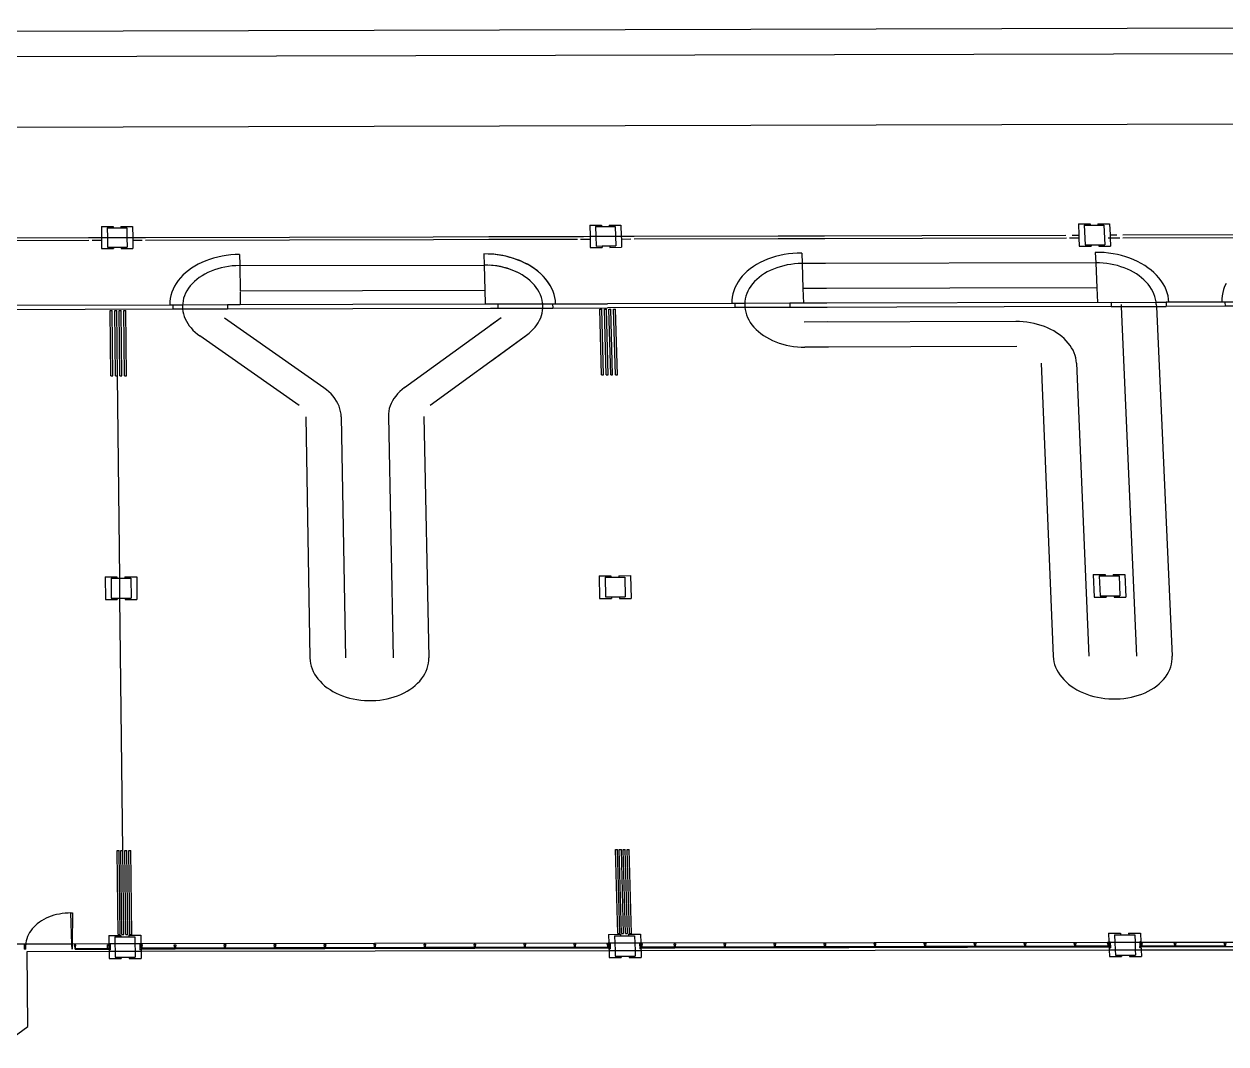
# Model space of a CAD drawing. Extents: x -83 to 83, y -28 to 43.
# Drawn here: x -50.23 to -12.59, y 6.07 to 38 of the extents above; entities that cross this region are included whole.
import ezdxf

# ---------------------------------------------------------------- set-up
doc = ezdxf.new("R2010")
doc.units = 0
doc.layers.get('0').update_dxf_attribs({"linetype": 'CONTINUOUS'})

msp = doc.modelspace()

# ---------------------------------------------------------------- linework, layer by layer
for p, q in [((-83.229, 37.696), (34.434, 38)), ((-77.858, 36.912), (13.605, 37.149)), ((-77.904, 34.704), (13.772, 34.935)), ((-47.809, 31.664), (-47.442, 31.665)), ((-47.809, 31.664), (-47.805, 31.316)), ((-47.625, 31.621), (-47.441, 31.621)), ((-47.625, 31.621), (-47.621, 31.317)), ((-47.442, 31.665), (-47.441, 31.621)), ((-47.441, 31.621), (-47.197, 31.622)), ((-47.197, 31.665), (-46.83, 31.666)), ((-47.197, 31.665), (-47.197, 31.622)), ((-47.197, 31.622), (-47.013, 31.622)), ((-47.013, 31.622), (-47.01, 31.318)), ((-46.83, 31.666), (-46.826, 31.319)), ((-32.515, 31.701), (-32.148, 31.702)), ((-32.515, 31.701), (-32.506, 31.354)), ((-32.33, 31.658), (-32.147, 31.659)), ((-32.33, 31.658), (-32.322, 31.354)), ((-32.148, 31.702), (-32.147, 31.659)), ((-32.147, 31.659), (-31.902, 31.659)), ((-31.903, 31.703), (-31.536, 31.704)), ((-31.903, 31.703), (-31.902, 31.659)), ((-31.902, 31.659), (-31.718, 31.66)), ((-31.718, 31.66), (-31.71, 31.356)), ((-31.536, 31.704), (-31.526, 31.356)), ((-17.212, 31.741), (-16.844, 31.742)), ((-17.212, 31.741), (-17.197, 31.394)), ((-17.026, 31.698), (-16.842, 31.699)), ((-17.026, 31.698), (-17, 31.09)), ((-16.844, 31.742), (-16.842, 31.699)), ((-16.842, 31.699), (-16.597, 31.7)), ((-16.599, 31.743), (-16.232, 31.744)), ((-16.599, 31.743), (-16.597, 31.7)), ((-16.597, 31.7), (-16.414, 31.7)), ((-16.414, 31.7), (-16.387, 31.092)), ((-16.232, 31.744), (-16.217, 31.396)), ((-61.714, 31.282), (-48.208, 31.315)), ((-48.208, 31.315), (-48.014, 31.316)), ((-48.014, 31.316), (-47.805, 31.316)), ((-47.805, 31.316), (-47.621, 31.317)), ((-47.805, 31.316), (-47.804, 31.23)), ((-47.621, 31.317), (-47.01, 31.318)), ((-47.621, 31.317), (-47.618, 31.013)), ((-47.01, 31.318), (-46.826, 31.319)), ((-47.01, 31.318), (-47.006, 31.014)), ((-46.826, 31.319), (-46.825, 31.232)), ((-46.826, 31.319), (-46.617, 31.319)), ((-46.617, 31.319), (-46.424, 31.32)), ((-46.431, 31.233), (-32.896, 31.266)), ((-46.424, 31.32), (-32.907, 31.353)), ((-35.675, 31.349), (-32.907, 31.353)), ((-35.673, 31.262), (-32.896, 31.266)), ((-32.907, 31.353), (-32.714, 31.353)), ((-32.8, 31.266), (-32.503, 31.267)), ((-32.714, 31.353), (-32.506, 31.354)), ((-32.506, 31.354), (-32.503, 31.267)), ((-32.506, 31.354), (-32.322, 31.354)), ((-32.503, 31.267), (-32.497, 31.006)), ((-32.322, 31.354), (-31.71, 31.356)), ((-32.322, 31.354), (-32.314, 31.05)), ((-31.71, 31.356), (-31.702, 31.052)), ((-31.71, 31.356), (-31.526, 31.356)), ((-31.526, 31.356), (-31.316, 31.357)), ((-31.526, 31.356), (-31.524, 31.269)), ((-31.524, 31.269), (-31.225, 31.27)), ((-31.524, 31.269), (-31.517, 31.009)), ((-31.316, 31.357), (-31.122, 31.357)), ((-31.128, 31.27), (-17.588, 31.306)), ((-31.128, 31.27), (-25.156, 31.285)), ((-31.122, 31.357), (-17.6, 31.393)), ((-31.122, 31.357), (-25.159, 31.372)), ((-17.491, 31.306), (-17.193, 31.307)), ((-17.406, 31.393), (-17.197, 31.394)), ((-17.197, 31.394), (-17.193, 31.307)), ((-17.193, 31.307), (-17.182, 31.046)), ((-16.274, 31.309), (-16.213, 31.31)), ((-16.217, 31.396), (-16.007, 31.397)), ((-16.217, 31.396), (-16.213, 31.31)), ((-16.213, 31.31), (-15.915, 31.31)), ((-16.213, 31.31), (-16.202, 31.049)), ((-15.818, 31.31), (-2.268, 31.344)), ((-15.814, 31.397), (-2.282, 31.431)), ((-61.723, 31.196), (-48.198, 31.229)), ((-48.101, 31.229), (-47.804, 31.23)), ((-47.804, 31.23), (-47.801, 30.969)), ((-47.801, 30.969), (-47.434, 30.97)), ((-47.618, 31.013), (-47.435, 31.013)), ((-47.435, 31.013), (-47.19, 31.014)), ((-47.435, 31.013), (-47.434, 30.97)), ((-47.19, 31.014), (-47.189, 30.97)), ((-47.19, 31.014), (-47.006, 31.014)), ((-47.189, 30.97), (-46.822, 30.971)), ((-46.825, 31.232), (-46.528, 31.233)), ((-46.825, 31.232), (-46.822, 30.971)), ((-32.497, 31.006), (-32.129, 31.007)), ((-32.314, 31.05), (-32.13, 31.051)), ((-32.13, 31.051), (-32.129, 31.007)), ((-32.13, 31.051), (-31.885, 31.051)), ((-31.885, 31.051), (-31.702, 31.052)), ((-31.885, 31.051), (-31.884, 31.008)), ((-31.884, 31.008), (-31.517, 31.009)), ((-17.182, 31.046), (-16.814, 31.047)), ((-17, 31.09), (-16.816, 31.091)), ((-16.816, 31.091), (-16.814, 31.047)), ((-16.816, 31.091), (-16.571, 31.091)), ((-16.571, 31.091), (-16.387, 31.092)), ((-16.571, 31.091), (-16.569, 31.048)), ((-16.569, 31.048), (-16.202, 31.049)), ((-44.661, 30.537), (-44.775, 30.482)), ((-44.542, 30.588), (-44.661, 30.537)), ((-44.42, 30.633), (-44.542, 30.588)), ((-44.293, 30.672), (-44.42, 30.633)), ((-44.163, 30.706), (-44.293, 30.672)), ((-44.031, 30.733), (-44.163, 30.706)), ((-43.896, 30.755), (-44.031, 30.733)), ((-43.759, 30.771), (-43.896, 30.755)), ((-43.622, 30.78), (-43.759, 30.771)), ((-43.483, 30.784), (-43.622, 30.78)), ((-43.483, 30.784), (-43.478, 30.458)), ((-35.691, 30.8), (-35.829, 30.803)), ((-35.829, 30.803), (-35.821, 30.455)), ((-35.553, 30.791), (-35.691, 30.8)), ((-35.52, 30.79), (-35.691, 30.8)), ((-35.415, 30.776), (-35.553, 30.791)), ((-35.378, 30.773), (-35.52, 30.79)), ((-35.28, 30.755), (-35.415, 30.776)), ((-35.238, 30.75), (-35.378, 30.773)), ((-35.146, 30.728), (-35.28, 30.755)), ((-35.101, 30.72), (-35.238, 30.75)), ((-35.015, 30.695), (-35.146, 30.728)), ((-34.966, 30.683), (-35.101, 30.72)), ((-34.887, 30.656), (-35.015, 30.695)), ((-34.835, 30.641), (-34.966, 30.683)), ((-34.762, 30.611), (-34.887, 30.656)), ((-34.708, 30.592), (-34.835, 30.641)), ((-34.642, 30.562), (-34.762, 30.611)), ((-34.585, 30.538), (-34.708, 30.592)), ((-34.526, 30.507), (-34.642, 30.562)), ((-34.468, 30.479), (-34.585, 30.538)), ((-34.415, 30.447), (-34.526, 30.507)), ((-27.178, 30.532), (-27.287, 30.472)), ((-27.063, 30.588), (-27.178, 30.532)), ((-26.944, 30.638), (-27.063, 30.588)), ((-26.82, 30.682), (-26.944, 30.638)), ((-26.693, 30.721), (-26.82, 30.682)), ((-26.562, 30.754), (-26.693, 30.721)), ((-26.428, 30.781), (-26.562, 30.754)), ((-26.292, 30.802), (-26.428, 30.781)), ((-26.154, 30.816), (-26.292, 30.802)), ((-26.015, 30.825), (-26.154, 30.816)), ((-25.982, 30.498), (-26.099, 30.489)), ((-25.875, 30.827), (-26.015, 30.825)), ((-25.864, 30.501), (-25.982, 30.498)), ((-25.875, 30.827), (-25.864, 30.501)), ((-16.669, 30.526), (-25.864, 30.501)), ((-25.129, 30.502), (-25.864, 30.501)), ((-25.864, 30.501), (-25.838, 29.717)), ((-16.543, 30.85), (-16.683, 30.852)), ((-16.683, 30.852), (-16.669, 30.526)), ((-16.554, 30.523), (-16.669, 30.526)), ((-16.669, 30.526), (-16.636, 29.741)), ((-16.438, 30.516), (-16.554, 30.523)), ((-16.404, 30.843), (-16.543, 30.85)), ((-16.324, 30.503), (-16.438, 30.516)), ((-16.265, 30.829), (-16.404, 30.843)), ((-16.21, 30.486), (-16.324, 30.503)), ((-16.127, 30.808), (-16.265, 30.829)), ((-15.991, 30.782), (-16.127, 30.808)), ((-15.858, 30.75), (-15.991, 30.782)), ((-15.727, 30.712), (-15.858, 30.75)), ((-15.6, 30.668), (-15.727, 30.712)), ((-15.476, 30.618), (-15.6, 30.668)), ((-15.358, 30.564), (-15.476, 30.618)), ((-15.244, 30.504), (-15.358, 30.564)), ((-15.135, 30.439), (-15.244, 30.504)), ((-45.258, 30.134), (-45.335, 30.052)), ((-45.174, 30.212), (-45.258, 30.134)), ((-45.083, 30.286), (-45.174, 30.212)), ((-44.986, 30.356), (-45.083, 30.286)), ((-44.883, 30.421), (-44.986, 30.356)), ((-44.775, 30.482), (-44.883, 30.421)), ((-44.656, 30.12), (-44.742, 30.063)), ((-44.566, 30.173), (-44.656, 30.12)), ((-44.471, 30.221), (-44.566, 30.173)), ((-44.372, 30.265), (-44.471, 30.221)), ((-44.269, 30.304), (-44.372, 30.265)), ((-44.162, 30.338), (-44.269, 30.304)), ((-44.053, 30.368), (-44.162, 30.338)), ((-43.941, 30.392), (-44.053, 30.368)), ((-43.827, 30.411), (-43.941, 30.392)), ((-43.712, 30.425), (-43.827, 30.411)), ((-43.595, 30.433), (-43.712, 30.425)), ((-43.478, 30.436), (-43.595, 30.433)), ((-43.478, 30.436), (-35.821, 30.455)), ((-43.478, 30.436), (-43.466, 29.652)), ((-35.821, 30.455), (-35.803, 29.671)), ((-35.704, 30.452), (-35.821, 30.455)), ((-35.587, 30.444), (-35.704, 30.452)), ((-35.54, 30.442), (-35.654, 30.452)), ((-35.471, 30.431), (-35.587, 30.444)), ((-35.426, 30.427), (-35.54, 30.442)), ((-35.356, 30.413), (-35.471, 30.431)), ((-35.314, 30.407), (-35.426, 30.427)), ((-35.244, 30.389), (-35.356, 30.413)), ((-35.204, 30.382), (-35.314, 30.407)), ((-35.133, 30.36), (-35.244, 30.389)), ((-35.096, 30.352), (-35.204, 30.382)), ((-35.025, 30.326), (-35.133, 30.36)), ((-34.992, 30.317), (-35.096, 30.352)), ((-34.921, 30.288), (-35.025, 30.326)), ((-34.89, 30.278), (-34.992, 30.317)), ((-34.82, 30.244), (-34.921, 30.288)), ((-34.792, 30.234), (-34.89, 30.278)), ((-34.723, 30.196), (-34.82, 30.244)), ((-34.723, 30.196), (-34.792, 30.234)), ((-34.631, 30.144), (-34.723, 30.196)), ((-34.543, 30.088), (-34.631, 30.144)), ((-34.356, 30.414), (-34.468, 30.479)), ((-34.309, 30.382), (-34.415, 30.447)), ((-34.25, 30.344), (-34.356, 30.414)), ((-34.21, 30.312), (-34.309, 30.382)), ((-34.151, 30.27), (-34.25, 30.344)), ((-34.116, 30.239), (-34.21, 30.312)), ((-34.059, 30.191), (-34.151, 30.27)), ((-34.029, 30.161), (-34.116, 30.239)), ((-33.974, 30.108), (-34.059, 30.191)), ((-33.949, 30.08), (-34.029, 30.161)), ((-27.663, 30.184), (-27.739, 30.102)), ((-27.579, 30.262), (-27.663, 30.184)), ((-27.488, 30.336), (-27.579, 30.262)), ((-27.391, 30.406), (-27.488, 30.336)), ((-27.287, 30.472), (-27.391, 30.406)), ((-27.132, 30.13), (-27.212, 30.069)), ((-27.046, 30.186), (-27.132, 30.13)), ((-26.956, 30.239), (-27.046, 30.186)), ((-26.86, 30.287), (-26.956, 30.239)), ((-26.761, 30.33), (-26.86, 30.287)), ((-26.658, 30.369), (-26.761, 30.33)), ((-26.551, 30.403), (-26.658, 30.369)), ((-26.441, 30.433), (-26.551, 30.403)), ((-26.329, 30.457), (-26.441, 30.433)), ((-26.215, 30.476), (-26.329, 30.457)), ((-26.099, 30.489), (-26.215, 30.476)), ((-16.098, 30.463), (-16.21, 30.486)), ((-15.988, 30.435), (-16.098, 30.463)), ((-15.881, 30.403), (-15.988, 30.435)), ((-15.776, 30.366), (-15.881, 30.403)), ((-15.675, 30.325), (-15.776, 30.366)), ((-15.577, 30.279), (-15.675, 30.325)), ((-15.483, 30.229), (-15.577, 30.279)), ((-15.394, 30.175), (-15.483, 30.229)), ((-15.31, 30.117), (-15.394, 30.175)), ((-15.231, 30.055), (-15.31, 30.117)), ((-15.032, 30.369), (-15.135, 30.439)), ((-14.936, 30.295), (-15.032, 30.369)), ((-14.846, 30.217), (-14.936, 30.295)), ((-14.763, 30.136), (-14.846, 30.217)), ((-14.687, 30.051), (-14.763, 30.136)), ((-45.52, 29.789), (-45.565, 29.696)), ((-45.466, 29.88), (-45.52, 29.789)), ((-45.404, 29.967), (-45.466, 29.88)), ((-45.335, 30.052), (-45.404, 29.967)), ((-45.026, 29.8), (-45.081, 29.727)), ((-44.964, 29.871), (-45.026, 29.8)), ((-44.896, 29.938), (-44.964, 29.871)), ((-44.821, 30.003), (-44.896, 29.938)), ((-44.742, 30.063), (-44.821, 30.003)), ((-34.461, 30.028), (-34.543, 30.088)), ((-34.384, 29.964), (-34.461, 30.028)), ((-34.313, 29.897), (-34.384, 29.964)), ((-34.249, 29.827), (-34.313, 29.897)), ((-34.191, 29.754), (-34.249, 29.827)), ((-34.139, 29.678), (-34.191, 29.754)), ((-33.896, 30.022), (-33.974, 30.108)), ((-33.877, 29.995), (-33.949, 30.08)), ((-33.827, 29.932), (-33.896, 30.022)), ((-33.812, 29.908), (-33.877, 29.995)), ((-33.766, 29.839), (-33.827, 29.932)), ((-33.754, 29.817), (-33.812, 29.908)), ((-33.705, 29.725), (-33.766, 29.839)), ((-33.705, 29.725), (-33.754, 29.817)), ((-27.968, 29.743), (-28.004, 29.647)), ((-27.923, 29.836), (-27.968, 29.743)), ((-27.87, 29.928), (-27.923, 29.836)), ((-27.809, 30.016), (-27.87, 29.928)), ((-27.739, 30.102), (-27.809, 30.016)), ((-27.472, 29.794), (-27.521, 29.719)), ((-27.417, 29.868), (-27.472, 29.794)), ((-27.354, 29.938), (-27.417, 29.868)), ((-27.286, 30.005), (-27.354, 29.938)), ((-27.212, 30.069), (-27.286, 30.005)), ((-16.636, 29.741), (-25.838, 29.717)), ((-16.636, 29.741), (-16.616, 29.284)), ((-15.157, 29.991), (-15.231, 30.055)), ((-15.089, 29.923), (-15.157, 29.991)), ((-15.027, 29.852), (-15.089, 29.923)), ((-14.971, 29.779), (-15.027, 29.852)), ((-14.922, 29.704), (-14.971, 29.779)), ((-14.619, 29.962), (-14.687, 30.051)), ((-14.559, 29.871), (-14.619, 29.962)), ((-14.507, 29.778), (-14.559, 29.871)), ((-14.463, 29.683), (-14.507, 29.778)), ((-12.63, 29.783), (-12.665, 29.687)), ((-12.587, 29.876), (-12.63, 29.783)), ((-45.652, 29.408), (-45.664, 29.31)), ((-45.632, 29.505), (-45.652, 29.408)), ((-45.603, 29.601), (-45.632, 29.505)), ((-45.565, 29.696), (-45.603, 29.601)), ((-45.232, 29.413), (-45.252, 29.331)), ((-45.205, 29.494), (-45.232, 29.413)), ((-45.171, 29.574), (-45.205, 29.494)), ((-45.129, 29.652), (-45.171, 29.574)), ((-45.081, 29.727), (-45.129, 29.652)), ((-43.466, 29.652), (-35.803, 29.671)), ((-43.466, 29.62), (-43.46, 29.216)), ((-35.803, 29.671), (-35.793, 29.235)), ((-34.095, 29.6), (-34.139, 29.678)), ((-34.058, 29.521), (-34.095, 29.6)), ((-34.028, 29.44), (-34.058, 29.521)), ((-34.005, 29.358), (-34.028, 29.44)), ((-33.664, 29.63), (-33.705, 29.725)), ((-33.631, 29.534), (-33.664, 29.63)), ((-33.607, 29.437), (-33.631, 29.534)), ((-33.591, 29.339), (-33.607, 29.437)), ((-28.051, 29.452), (-28.061, 29.353)), ((-28.032, 29.55), (-28.051, 29.452)), ((-28.004, 29.647), (-28.032, 29.55)), ((-27.645, 29.398), (-27.657, 29.315)), ((-27.625, 29.48), (-27.645, 29.398)), ((-27.597, 29.561), (-27.625, 29.48)), ((-27.563, 29.641), (-27.597, 29.561)), ((-27.521, 29.719), (-27.563, 29.641)), ((-25.102, 29.718), (-25.838, 29.717)), ((-25.838, 29.717), (-25.823, 29.259)), ((-14.879, 29.627), (-14.922, 29.704)), ((-14.843, 29.548), (-14.879, 29.627)), ((-14.815, 29.468), (-14.843, 29.548)), ((-14.793, 29.387), (-14.815, 29.468)), ((-14.778, 29.305), (-14.793, 29.387)), ((-14.428, 29.586), (-14.463, 29.683)), ((-14.402, 29.487), (-14.428, 29.586)), ((-14.384, 29.388), (-14.402, 29.487)), ((-14.375, 29.289), (-14.384, 29.388)), ((-12.709, 29.492), (-12.717, 29.392)), ((-12.717, 29.392), (-12.717, 29.293)), ((-12.691, 29.59), (-12.709, 29.492)), ((-12.665, 29.687), (-12.691, 29.59)), ((-51.276, 29.067), (-45.574, 29.08)), ((-51.185, 29.198), (-45.667, 29.211)), ((-47.514, 26.983), (-47.536, 29.032)), ((-47.536, 29.032), (-47.475, 29.032)), ((-47.452, 26.983), (-47.475, 29.032)), ((-47.392, 29.032), (-47.33, 29.033)), ((-47.369, 26.983), (-47.392, 29.032)), ((-47.308, 26.983), (-47.33, 29.033)), ((-47.227, 26.983), (-47.25, 29.033)), ((-47.25, 29.033), (-47.189, 29.033)), ((-47.166, 26.983), (-47.189, 29.033)), ((-47.081, 26.984), (-47.104, 29.033)), ((-47.104, 29.033), (-47.042, 29.033)), ((-47.019, 26.984), (-47.042, 29.033)), ((-45.664, 29.31), (-45.667, 29.211)), ((-45.667, 29.211), (-45.575, 29.211)), ((-45.575, 29.211), (-45.265, 29.212)), ((-45.575, 29.211), (-45.574, 29.08)), ((-45.574, 29.08), (-45.265, 29.081)), ((-45.265, 29.212), (-45.268, 29.165)), ((-45.268, 29.165), (-45.265, 29.081)), ((-45.263, 29.248), (-45.265, 29.212)), ((-45.265, 29.212), (-43.858, 29.215)), ((-45.265, 29.081), (-43.856, 29.085)), ((-45.265, 29.081), (-45.255, 29.003)), ((-45.252, 29.331), (-45.263, 29.248)), ((-45.255, 29.003), (-45.238, 28.925)), ((-43.858, 29.215), (-43.46, 29.216)), ((-43.858, 29.215), (-43.856, 29.085)), ((-43.856, 29.085), (-39.931, 29.094)), ((-43.46, 29.216), (-39.933, 29.225)), ((-39.933, 29.225), (-35.793, 29.235)), ((-39.931, 29.094), (-35.391, 29.105)), ((-35.793, 29.235), (-35.394, 29.236)), ((-35.626, 29.238), (-35.394, 29.236)), ((-35.623, 29.107), (-35.391, 29.105)), ((-35.394, 29.236), (-33.987, 29.239)), ((-35.394, 29.236), (-35.391, 29.105)), ((-35.391, 29.105), (-33.982, 29.108)), ((-33.99, 29.275), (-34.005, 29.358)), ((-34.003, 28.952), (-33.989, 29.03)), ((-33.987, 29.239), (-33.99, 29.275)), ((-33.989, 29.03), (-33.982, 29.108)), ((-33.987, 29.239), (-33.677, 29.24)), ((-33.982, 29.192), (-33.987, 29.239)), ((-33.982, 29.108), (-33.982, 29.192)), ((-33.982, 29.108), (-33.673, 29.109)), ((-33.677, 29.24), (-33.585, 29.24)), ((-33.677, 29.24), (-33.673, 29.109)), ((-33.673, 29.109), (-31.955, 29.113)), ((-33.585, 29.24), (-33.591, 29.339)), ((-33.585, 29.24), (-31.959, 29.244)), ((-32.2, 29.069), (-32.139, 29.069)), ((-32.145, 27.019), (-32.2, 29.069)), ((-32.084, 27.019), (-32.139, 29.069)), ((-32.055, 29.069), (-31.994, 29.069)), ((-32, 27.019), (-32.055, 29.069)), ((-31.939, 27.019), (-31.994, 29.069)), ((-28.063, 29.253), (-31.959, 29.244)), ((-27.966, 29.123), (-31.955, 29.113)), ((-31.914, 29.07), (-31.853, 29.07)), ((-31.858, 27.02), (-31.914, 29.07)), ((-31.797, 27.02), (-31.853, 29.07)), ((-31.767, 29.07), (-31.706, 29.07)), ((-31.711, 27.02), (-31.767, 29.07)), ((-31.65, 27.02), (-31.706, 29.07)), ((-28.061, 29.353), (-28.063, 29.253)), ((-27.971, 29.254), (-28.063, 29.253)), ((-27.971, 29.254), (-27.966, 29.123)), ((-27.661, 29.254), (-27.971, 29.254)), ((-27.656, 29.123), (-27.966, 29.123)), ((-27.661, 29.254), (-27.662, 29.231)), ((-27.662, 29.231), (-27.659, 29.147)), ((-27.657, 29.315), (-27.661, 29.254)), ((-26.252, 29.258), (-27.661, 29.254)), ((-27.659, 29.147), (-27.656, 29.123)), ((-26.248, 29.127), (-27.656, 29.123)), ((-27.656, 29.123), (-27.649, 29.063)), ((-27.649, 29.063), (-27.631, 28.98)), ((-25.823, 29.259), (-26.252, 29.258)), ((-25.823, 29.259), (-26.252, 29.258)), ((-26.252, 29.258), (-26.248, 29.127)), ((-16.18, 29.154), (-26.248, 29.127)), ((-25.082, 29.13), (-26.248, 29.127)), ((-16.186, 29.285), (-25.823, 29.259)), ((-25.087, 29.261), (-25.823, 29.259)), ((-25.823, 29.259), (-25.823, 29.259)), ((-16.186, 29.285), (-14.777, 29.288)), ((-16.186, 29.285), (-16.18, 29.154)), ((-16.18, 29.154), (-15.873, 29.154)), ((-15.876, 29.22), (-15.873, 29.154)), ((-15.873, 29.154), (-14.768, 29.157)), ((-15.873, 29.154), (-15.393, 18.21)), ((-14.777, 29.288), (-14.778, 29.305)), ((-14.777, 29.288), (-14.467, 29.289)), ((-14.771, 29.222), (-14.777, 29.288)), ((-14.771, 29.222), (-14.768, 29.157)), ((-14.768, 29.157), (-14.461, 29.158)), ((-14.768, 29.157), (-14.275, 18.212)), ((-14.467, 29.289), (-14.461, 29.158)), ((-14.375, 29.289), (-14.467, 29.289)), ((-12.619, 29.162), (-14.461, 29.158)), ((-12.717, 29.293), (-14.375, 29.289)), ((-12.625, 29.293), (-12.717, 29.293)), ((-12.315, 29.294), (-12.625, 29.293)), ((-12.625, 29.293), (-12.619, 29.162)), ((-12.309, 29.163), (-12.619, 29.162)), ((-45.238, 28.925), (-45.214, 28.848)), ((-45.214, 28.848), (-45.184, 28.772)), ((-45.184, 28.772), (-45.148, 28.697)), ((-45.148, 28.697), (-45.105, 28.624)), ((-45.105, 28.624), (-45.056, 28.553)), ((-40.842, 26.612), (-43.952, 28.795)), ((-38.311, 26.618), (-35.284, 28.816)), ((-35.611, 28.581), (-35.284, 28.816)), ((-34.171, 28.579), (-34.125, 28.65)), ((-34.125, 28.65), (-34.085, 28.724)), ((-34.085, 28.724), (-34.051, 28.798)), ((-34.051, 28.798), (-34.024, 28.874)), ((-34.024, 28.874), (-34.003, 28.952)), ((-27.631, 28.98), (-27.606, 28.898)), ((-27.606, 28.898), (-27.574, 28.816)), ((-27.574, 28.816), (-27.534, 28.737)), ((-27.534, 28.737), (-27.487, 28.659)), ((-27.487, 28.659), (-27.434, 28.584)), ((-19.17, 28.688), (-25.803, 28.669)), ((-25.066, 28.671), (-25.803, 28.669)), ((-19.054, 28.686), (-19.17, 28.688)), ((-18.939, 28.678), (-19.054, 28.686)), ((-18.824, 28.666), (-18.939, 28.678)), ((-18.71, 28.648), (-18.824, 28.666)), ((-18.598, 28.625), (-18.71, 28.648)), ((-18.488, 28.597), (-18.598, 28.625)), ((-45.056, 28.553), (-45.001, 28.485)), ((-45.001, 28.485), (-44.94, 28.418)), ((-44.94, 28.418), (-44.874, 28.355)), ((-44.874, 28.355), (-44.802, 28.294)), ((-44.802, 28.294), (-44.725, 28.237)), ((-41.616, 26.052), (-44.725, 28.237)), ((-37.516, 26.062), (-34.49, 28.261)), ((-35.585, 27.468), (-34.49, 28.261)), ((-34.49, 28.261), (-34.415, 28.319)), ((-34.415, 28.319), (-34.346, 28.38)), ((-34.346, 28.38), (-34.282, 28.444)), ((-34.282, 28.444), (-34.223, 28.51)), ((-34.223, 28.51), (-34.171, 28.579)), ((-27.434, 28.584), (-27.373, 28.51)), ((-27.373, 28.51), (-27.307, 28.44)), ((-27.307, 28.44), (-27.234, 28.373)), ((-27.234, 28.373), (-27.155, 28.309)), ((-27.155, 28.309), (-27.071, 28.249)), ((-27.071, 28.249), (-26.982, 28.193)), ((-18.38, 28.565), (-18.488, 28.597)), ((-18.276, 28.528), (-18.38, 28.565)), ((-18.174, 28.486), (-18.276, 28.528)), ((-18.077, 28.44), (-18.174, 28.486)), ((-17.983, 28.39), (-18.077, 28.44)), ((-17.894, 28.336), (-17.983, 28.39)), ((-17.81, 28.277), (-17.894, 28.336)), ((-17.73, 28.216), (-17.81, 28.277)), ((-26.982, 28.193), (-26.888, 28.14)), ((-26.888, 28.14), (-26.789, 28.093)), ((-26.789, 28.093), (-26.687, 28.049)), ((-26.687, 28.049), (-26.581, 28.011)), ((-26.581, 28.011), (-26.472, 27.977)), ((-26.472, 27.977), (-26.36, 27.948)), ((-26.36, 27.948), (-26.246, 27.924)), ((-26.246, 27.924), (-26.13, 27.906)), ((-26.13, 27.906), (-26.013, 27.893)), ((-26.013, 27.893), (-25.895, 27.885)), ((-25.895, 27.885), (-25.777, 27.882)), ((-19.138, 27.901), (-25.777, 27.882)), ((-25.039, 27.884), (-25.777, 27.882)), ((-17.657, 28.151), (-17.73, 28.216)), ((-17.589, 28.083), (-17.657, 28.151)), ((-17.527, 28.012), (-17.589, 28.083)), ((-17.471, 27.939), (-17.527, 28.012)), ((-17.422, 27.863), (-17.471, 27.939)), ((-17.379, 27.786), (-17.422, 27.863)), ((-17.344, 27.706), (-17.379, 27.786)), ((-17.315, 27.626), (-17.344, 27.706)), ((-17.293, 27.544), (-17.315, 27.626)), ((-17.279, 27.462), (-17.293, 27.544)), ((-18.379, 27.377), (-18.001, 18.204)), ((-17.272, 27.38), (-17.279, 27.462)), ((-17.272, 27.38), (-16.883, 18.207)), ((-47.514, 26.983), (-47.452, 26.983)), ((-47.369, 26.983), (-47.308, 26.983)), ((-47.233, 20.649), (-47.308, 26.983)), ((-47.227, 26.983), (-47.166, 26.983)), ((-47.081, 26.984), (-47.019, 26.984)), ((-32.145, 27.019), (-32.084, 27.019)), ((-32, 27.019), (-31.939, 27.019)), ((-31.858, 27.02), (-31.797, 27.02)), ((-31.711, 27.02), (-31.65, 27.02)), ((-40.761, 26.551), (-40.842, 26.612)), ((-40.685, 26.486), (-40.761, 26.551)), ((-40.615, 26.418), (-40.685, 26.486)), ((-40.551, 26.347), (-40.615, 26.418)), ((-38.592, 26.351), (-38.646, 26.277)), ((-38.531, 26.423), (-38.592, 26.351)), ((-38.464, 26.491), (-38.531, 26.423)), ((-38.39, 26.557), (-38.464, 26.491)), ((-38.311, 26.618), (-38.39, 26.557)), ((-40.494, 26.273), (-40.551, 26.347)), ((-40.444, 26.196), (-40.494, 26.273)), ((-40.401, 26.118), (-40.444, 26.196)), ((-40.366, 26.037), (-40.401, 26.118)), ((-40.337, 25.955), (-40.366, 26.037)), ((-38.766, 26.041), (-38.791, 25.959)), ((-38.733, 26.121), (-38.766, 26.041)), ((-38.693, 26.2), (-38.733, 26.121)), ((-38.646, 26.277), (-38.693, 26.2)), ((-41.406, 25.702), (-41.276, 18.151)), ((-40.317, 25.872), (-40.337, 25.955)), ((-40.304, 25.788), (-40.317, 25.872)), ((-40.298, 25.704), (-40.304, 25.788)), ((-40.298, 25.704), (-40.16, 18.153)), ((-38.819, 25.792), (-38.821, 25.708)), ((-38.821, 25.708), (-38.671, 18.157)), ((-38.809, 25.876), (-38.819, 25.792)), ((-38.791, 25.959), (-38.809, 25.876)), ((-37.713, 25.71), (-37.554, 18.159)), ((-32.223, 20.727), (-31.852, 20.727)), ((-32.223, 20.727), (-32.204, 20.016)), ((-31.852, 20.727), (-31.851, 20.683)), ((-31.604, 20.728), (-31.233, 20.729)), ((-31.604, 20.728), (-31.603, 20.684)), ((-31.233, 20.729), (-31.213, 20.018)), ((-16.744, 20.764), (-16.372, 20.765)), ((-16.744, 20.764), (-16.714, 20.053)), ((-16.556, 20.72), (-16.37, 20.72)), ((-16.556, 20.72), (-16.529, 20.097)), ((-16.372, 20.765), (-16.37, 20.72)), ((-16.37, 20.72), (-16.123, 20.721)), ((-16.124, 20.765), (-15.753, 20.766)), ((-16.124, 20.765), (-16.123, 20.721)), ((-16.123, 20.721), (-15.937, 20.721)), ((-15.937, 20.721), (-15.91, 20.099)), ((-15.753, 20.766), (-15.722, 20.055)), ((-47.693, 20.692), (-47.321, 20.693)), ((-47.693, 20.692), (-47.685, 19.981)), ((-47.507, 20.648), (-47.321, 20.649)), ((-47.507, 20.648), (-47.5, 20.026)), ((-47.321, 20.693), (-47.321, 20.649)), ((-47.321, 20.649), (-47.233, 20.649)), ((-47.226, 20.027), (-47.233, 20.649)), ((-47.233, 20.649), (-47.074, 20.649)), ((-47.074, 20.694), (-47.074, 20.649)), ((-47.074, 20.694), (-46.703, 20.694)), ((-47.074, 20.649), (-46.888, 20.65)), ((-46.888, 20.65), (-46.881, 20.028)), ((-46.703, 20.694), (-46.695, 19.984)), ((-32.036, 20.683), (-32.02, 20.061)), ((-32.036, 20.683), (-31.851, 20.683)), ((-31.851, 20.683), (-31.603, 20.684)), ((-31.603, 20.684), (-31.417, 20.684)), ((-31.417, 20.684), (-31.4, 20.062)), ((-47.685, 19.981), (-47.314, 19.982)), ((-47.5, 20.026), (-47.314, 20.027)), ((-47.314, 20.027), (-47.314, 19.982)), ((-47.314, 20.027), (-47.226, 20.027)), ((-47.132, 12.127), (-47.226, 20.027)), ((-47.226, 20.027), (-47.067, 20.027)), ((-47.067, 20.027), (-46.881, 20.028)), ((-47.067, 20.027), (-47.066, 19.983)), ((-47.066, 19.983), (-46.695, 19.984)), ((-32.204, 20.016), (-31.833, 20.016)), ((-32.02, 20.061), (-31.834, 20.061)), ((-31.834, 20.061), (-31.833, 20.016)), ((-31.834, 20.061), (-31.586, 20.061)), ((-31.586, 20.061), (-31.4, 20.062)), ((-31.586, 20.061), (-31.585, 20.017)), ((-31.585, 20.017), (-31.213, 20.018)), ((-16.714, 20.053), (-16.342, 20.053)), ((-16.529, 20.097), (-16.344, 20.098)), ((-16.344, 20.098), (-16.342, 20.053)), ((-16.344, 20.098), (-16.096, 20.098)), ((-16.096, 20.098), (-15.91, 20.099)), ((-16.096, 20.098), (-16.094, 20.054)), ((-16.094, 20.054), (-15.722, 20.055)), ((-41.276, 18.151), (-41.271, 18.065)), ((-37.566, 17.988), (-37.556, 18.073)), ((-37.556, 18.073), (-37.554, 18.159)), ((-18.001, 18.204), (-17.994, 18.118)), ((-17.994, 18.118), (-17.979, 18.033)), ((-14.282, 18.041), (-14.275, 18.126)), ((-14.275, 18.126), (-14.275, 18.212)), ((-41.271, 18.065), (-41.258, 17.98)), ((-41.258, 17.98), (-41.238, 17.895)), ((-41.238, 17.895), (-41.21, 17.811)), ((-41.21, 17.811), (-41.174, 17.729)), ((-41.174, 17.729), (-41.132, 17.649)), ((-37.679, 17.656), (-37.64, 17.737)), ((-37.64, 17.737), (-37.608, 17.819)), ((-37.608, 17.819), (-37.583, 17.903)), ((-37.583, 17.903), (-37.566, 17.988)), ((-17.979, 18.033), (-17.956, 17.948)), ((-17.956, 17.948), (-17.926, 17.864)), ((-17.926, 17.864), (-17.889, 17.782)), ((-17.889, 17.782), (-17.844, 17.702)), ((-17.844, 17.702), (-17.792, 17.623)), ((-14.433, 17.63), (-14.388, 17.709)), ((-14.388, 17.709), (-14.351, 17.79)), ((-14.351, 17.79), (-14.32, 17.872)), ((-14.32, 17.872), (-14.298, 17.956)), ((-14.298, 17.956), (-14.282, 18.041)), ((-41.132, 17.649), (-41.082, 17.57)), ((-41.082, 17.57), (-41.026, 17.494)), ((-41.026, 17.494), (-40.962, 17.421)), ((-40.962, 17.421), (-40.893, 17.35)), ((-40.893, 17.35), (-40.817, 17.283)), ((-37.98, 17.289), (-37.907, 17.357)), ((-37.907, 17.357), (-37.84, 17.427)), ((-37.84, 17.427), (-37.78, 17.501)), ((-37.78, 17.501), (-37.726, 17.577)), ((-37.726, 17.577), (-37.679, 17.656)), ((-17.792, 17.623), (-17.734, 17.547)), ((-17.734, 17.547), (-17.669, 17.474)), ((-17.669, 17.474), (-17.598, 17.403)), ((-17.598, 17.403), (-17.52, 17.336)), ((-17.52, 17.336), (-17.437, 17.273)), ((-14.758, 17.278), (-14.681, 17.342)), ((-14.681, 17.342), (-14.609, 17.41)), ((-14.609, 17.41), (-14.544, 17.48)), ((-14.544, 17.48), (-14.485, 17.554)), ((-14.485, 17.554), (-14.433, 17.63)), ((-40.817, 17.283), (-40.736, 17.22)), ((-40.736, 17.22), (-40.649, 17.16)), ((-40.649, 17.16), (-40.557, 17.104)), ((-40.557, 17.104), (-40.46, 17.053)), ((-40.46, 17.053), (-40.359, 17.007)), ((-40.359, 17.007), (-40.255, 16.965)), ((-40.255, 16.965), (-40.146, 16.927)), ((-38.637, 16.931), (-38.531, 16.968)), ((-38.531, 16.968), (-38.427, 17.011)), ((-38.427, 17.011), (-38.328, 17.058)), ((-38.328, 17.058), (-38.233, 17.109)), ((-38.233, 17.109), (-38.144, 17.165)), ((-38.144, 17.165), (-38.059, 17.225)), ((-38.059, 17.225), (-37.98, 17.289)), ((-17.437, 17.273), (-17.349, 17.213)), ((-17.349, 17.213), (-17.256, 17.157)), ((-17.256, 17.157), (-17.158, 17.106)), ((-17.158, 17.106), (-17.055, 17.059)), ((-17.055, 17.059), (-16.949, 17.017)), ((-16.949, 17.017), (-16.84, 16.98)), ((-16.84, 16.98), (-16.728, 16.948)), ((-16.728, 16.948), (-16.613, 16.921)), ((-15.552, 16.923), (-15.439, 16.951)), ((-15.439, 16.951), (-15.33, 16.983)), ((-15.33, 16.983), (-15.224, 17.021)), ((-15.224, 17.021), (-15.122, 17.063)), ((-15.122, 17.063), (-15.023, 17.111)), ((-15.023, 17.111), (-14.93, 17.162)), ((-14.93, 17.162), (-14.841, 17.218)), ((-14.841, 17.218), (-14.758, 17.278)), ((-40.146, 16.927), (-40.035, 16.895)), ((-40.035, 16.895), (-39.921, 16.868)), ((-39.921, 16.868), (-39.805, 16.847)), ((-39.805, 16.847), (-39.687, 16.831)), ((-39.687, 16.831), (-39.569, 16.82)), ((-39.569, 16.82), (-39.449, 16.815)), ((-39.449, 16.815), (-39.33, 16.815)), ((-39.33, 16.815), (-39.211, 16.821)), ((-39.211, 16.821), (-39.093, 16.832)), ((-39.093, 16.832), (-38.976, 16.849)), ((-38.976, 16.849), (-38.86, 16.871)), ((-38.86, 16.871), (-38.748, 16.898)), ((-38.748, 16.898), (-38.637, 16.931)), ((-16.613, 16.921), (-16.497, 16.9)), ((-16.497, 16.9), (-16.379, 16.883)), ((-16.379, 16.883), (-16.26, 16.873)), ((-16.26, 16.873), (-16.14, 16.867)), ((-16.14, 16.867), (-16.02, 16.868)), ((-16.02, 16.868), (-15.901, 16.873)), ((-15.901, 16.873), (-15.783, 16.885)), ((-15.783, 16.885), (-15.666, 16.901)), ((-15.666, 16.901), (-15.552, 16.923)), ((-47.287, 9.494), (-47.316, 12.126)), ((-47.316, 12.126), (-47.254, 12.126)), ((-47.225, 9.494), (-47.254, 12.126)), ((-47.195, 12.127), (-47.132, 12.127)), ((-47.166, 9.494), (-47.195, 12.127)), ((-47.103, 9.495), (-47.132, 12.127)), ((-47.073, 12.127), (-47.011, 12.127)), ((-47.044, 9.495), (-47.073, 12.127)), ((-46.981, 9.495), (-47.011, 12.127)), ((-46.95, 12.127), (-46.888, 12.127)), ((-46.921, 9.495), (-46.95, 12.127)), ((-46.858, 9.495), (-46.888, 12.127)), ((-31.638, 9.525), (-31.709, 12.158)), ((-31.709, 12.158), (-31.647, 12.158)), ((-31.576, 9.526), (-31.647, 12.158)), ((-31.517, 9.526), (-31.588, 12.159)), ((-31.588, 12.159), (-31.525, 12.159)), ((-31.454, 9.526), (-31.525, 12.159)), ((-31.395, 9.526), (-31.466, 12.159)), ((-31.466, 12.159), (-31.404, 12.159)), ((-31.332, 9.526), (-31.404, 12.159)), ((-31.271, 9.526), (-31.343, 12.159)), ((-31.343, 12.159), (-31.281, 12.159)), ((-31.209, 9.526), (-31.281, 12.159)), ((-48.853, 10.165), (-48.944, 10.159)), ((-48.762, 10.167), (-48.853, 10.165)), ((-48.762, 10.167), (-48.712, 10.167)), ((-48.731, 9.194), (-48.762, 10.167)), ((-48.712, 10.167), (-48.724, 9.194)), ((-49.815, 9.829), (-49.874, 9.779)), ((-49.752, 9.877), (-49.815, 9.829)), ((-49.685, 9.922), (-49.752, 9.877)), ((-49.613, 9.963), (-49.685, 9.922)), ((-49.539, 10.001), (-49.613, 9.963)), ((-49.461, 10.035), (-49.539, 10.001)), ((-49.38, 10.066), (-49.461, 10.035)), ((-49.296, 10.093), (-49.38, 10.066)), ((-49.211, 10.116), (-49.296, 10.093)), ((-49.123, 10.134), (-49.211, 10.116)), ((-49.034, 10.149), (-49.123, 10.134)), ((-48.944, 10.159), (-49.034, 10.149)), ((-50.121, 9.427), (-50.143, 9.362)), ((-50.093, 9.49), (-50.121, 9.427)), ((-50.06, 9.552), (-50.093, 9.49)), ((-50.021, 9.612), (-50.06, 9.552)), ((-49.977, 9.67), (-50.021, 9.612)), ((-49.928, 9.725), (-49.977, 9.67)), ((-49.874, 9.779), (-49.928, 9.725)), ((-47.574, 9.466), (-47.198, 9.466)), ((-47.574, 9.466), (-47.571, 9.196)), ((-47.386, 9.42), (-47.198, 9.421)), ((-47.386, 9.42), (-47.383, 9.196)), ((-47.287, 9.494), (-47.225, 9.494)), ((-47.198, 9.466), (-47.198, 9.421)), ((-47.198, 9.421), (-46.948, 9.421)), ((-47.166, 9.494), (-47.103, 9.495)), ((-47.044, 9.495), (-46.981, 9.495)), ((-46.948, 9.467), (-46.573, 9.468)), ((-46.948, 9.467), (-46.948, 9.421)), ((-46.948, 9.421), (-46.76, 9.422)), ((-46.921, 9.495), (-46.858, 9.495)), ((-46.76, 9.422), (-46.757, 9.197)), ((-46.573, 9.468), (-46.57, 9.197)), ((-31.925, 9.497), (-31.549, 9.498)), ((-31.925, 9.497), (-31.917, 9.224)), ((-31.735, 9.452), (-31.729, 9.217)), ((-31.735, 9.452), (-31.548, 9.452)), ((-31.638, 9.525), (-31.576, 9.526)), ((-31.549, 9.498), (-31.548, 9.452)), ((-31.548, 9.452), (-31.297, 9.453)), ((-31.517, 9.526), (-31.454, 9.526)), ((-31.395, 9.526), (-31.332, 9.526)), ((-31.298, 9.498), (-30.923, 9.499)), ((-31.298, 9.498), (-31.297, 9.453)), ((-31.297, 9.453), (-31.109, 9.453)), ((-31.271, 9.526), (-31.209, 9.526)), ((-31.109, 9.453), (-31.103, 9.218)), ((-30.923, 9.499), (-30.915, 9.229)), ((-16.265, 9.531), (-16.253, 9.258)), ((-16.265, 9.531), (-15.889, 9.531)), ((-16.075, 9.486), (-15.887, 9.486)), ((-16.075, 9.486), (-16.065, 9.238)), ((-15.889, 9.531), (-15.887, 9.486)), ((-15.887, 9.486), (-15.636, 9.486)), ((-15.638, 9.532), (-15.262, 9.533)), ((-15.638, 9.532), (-15.636, 9.486)), ((-15.636, 9.486), (-15.448, 9.487)), ((-15.448, 9.487), (-15.438, 9.239)), ((-15.262, 9.533), (-15.251, 9.26)), ((-50.173, 9.192), (-50.451, 9.192)), ((-50.175, 9.165), (-50.225, 9.165)), ((-50.225, 9.165), (-50.224, 9.029)), ((-50.173, 9.192), (-50.175, 9.165)), ((-50.174, 9.029), (-50.175, 9.165)), ((-50.17, 9.231), (-50.173, 9.192)), ((-48.731, 9.194), (-50.173, 9.192)), ((-50.16, 9.297), (-50.17, 9.231)), ((-50.143, 9.362), (-50.16, 9.297)), ((-48.726, 9.031), (-48.731, 9.194)), ((-48.724, 9.194), (-48.731, 9.194)), ((-48.724, 9.194), (-48.726, 9.031)), ((-47.571, 9.196), (-48.724, 9.194)), ((-48.61, 9.168), (-48.66, 9.168)), ((-48.66, 9.168), (-48.634, 9.032)), ((-48.634, 9.032), (-48.61, 9.168)), ((-48.609, 9.059), (-47.62, 9.061)), ((-47.62, 9.061), (-47.621, 9.17)), ((-47.621, 9.17), (-47.571, 9.17)), ((-47.62, 9.061), (-47.57, 9.061)), ((-47.571, 9.196), (-47.571, 9.17)), ((-47.383, 9.196), (-47.571, 9.196)), ((-47.571, 9.17), (-47.532, 9.193)), ((-47.571, 9.17), (-47.542, 9.034)), ((-47.57, 9.061), (-47.571, 9.17)), ((-47.569, 9.034), (-47.57, 9.061)), ((-47.532, 9.193), (-47.53, 9.011)), ((-46.757, 9.197), (-47.383, 9.196)), ((-47.383, 9.196), (-47.381, 8.969)), ((-46.757, 9.197), (-46.755, 8.969)), ((-46.57, 9.197), (-46.757, 9.197)), ((-46.569, 9.172), (-46.609, 9.195)), ((-46.609, 9.195), (-46.607, 9.013)), ((-46.595, 9.036), (-46.569, 9.172)), ((-45.503, 9.038), (-46.595, 9.036)), ((-31.933, 9.217), (-46.57, 9.197)), ((-46.57, 9.197), (-46.569, 9.172)), ((-46.519, 9.172), (-46.569, 9.172)), ((-46.569, 9.172), (-46.543, 9.063)), ((-46.543, 9.063), (-46.519, 9.172)), ((-45.529, 9.065), (-46.543, 9.063)), ((-45.503, 9.038), (-45.53, 9.174)), ((-45.53, 9.174), (-45.48, 9.174)), ((-45.48, 9.174), (-45.503, 9.038)), ((-43.938, 9.041), (-45.503, 9.038)), ((-43.963, 9.068), (-45.479, 9.065)), ((-43.938, 9.041), (-43.965, 9.177)), ((-43.965, 9.177), (-43.915, 9.177)), ((-43.915, 9.177), (-43.938, 9.041)), ((-42.373, 9.044), (-43.938, 9.041)), ((-42.398, 9.071), (-43.913, 9.068)), ((-42.4, 9.18), (-42.35, 9.181)), ((-42.373, 9.044), (-42.4, 9.18)), ((-42.35, 9.181), (-42.373, 9.044)), ((-40.807, 9.047), (-42.373, 9.044)), ((-40.833, 9.074), (-42.348, 9.071)), ((-40.807, 9.047), (-40.835, 9.184)), ((-40.835, 9.184), (-40.784, 9.184)), ((-40.784, 9.184), (-40.807, 9.047)), ((-39.241, 9.05), (-40.807, 9.047)), ((-39.267, 9.078), (-40.783, 9.075)), ((-39.241, 9.05), (-39.269, 9.187)), ((-39.269, 9.187), (-39.219, 9.187)), ((-39.219, 9.187), (-39.241, 9.05)), ((-37.676, 9.053), (-39.241, 9.05)), ((-37.701, 9.081), (-39.217, 9.078)), ((-37.676, 9.053), (-37.704, 9.19)), ((-37.704, 9.19), (-37.654, 9.19)), ((-37.654, 9.19), (-37.676, 9.053)), ((-36.11, 9.057), (-37.676, 9.053)), ((-36.136, 9.084), (-37.651, 9.081)), ((-36.11, 9.057), (-36.138, 9.193)), ((-36.138, 9.193), (-36.088, 9.193)), ((-36.088, 9.193), (-36.11, 9.057)), ((-34.544, 9.06), (-36.11, 9.057)), ((-34.57, 9.087), (-36.086, 9.084)), ((-34.57, 9.087), (-35.157, 9.088)), ((-34.544, 9.062), (-35.156, 9.061)), ((-34.572, 9.196), (-34.522, 9.196)), ((-34.544, 9.062), (-34.572, 9.196)), ((-34.522, 9.196), (-34.544, 9.062)), ((-32.978, 9.064), (-34.544, 9.062)), ((-32.978, 9.063), (-34.544, 9.06)), ((-34.544, 9.06), (-34.544, 9.062)), ((-34.544, 9.062), (-34.544, 9.06)), ((-34.544, 9.062), (-34.544, 9.062)), ((-33.004, 9.09), (-34.52, 9.087)), ((-33.007, 9.199), (-32.956, 9.199)), ((-32.978, 9.064), (-33.007, 9.199)), ((-32.956, 9.199), (-32.978, 9.064)), ((-31.886, 9.065), (-32.978, 9.063)), ((-31.886, 9.065), (-32.978, 9.064)), ((-32.978, 9.063), (-32.978, 9.064)), ((-32.978, 9.064), (-32.978, 9.063)), ((-32.978, 9.064), (-32.978, 9.064)), ((-31.939, 9.092), (-32.954, 9.09)), ((-31.967, 9.201), (-31.933, 9.217)), ((-31.939, 9.092), (-31.967, 9.201)), ((-31.967, 9.201), (-31.921, 9.201)), ((-31.921, 9.201), (-31.939, 9.092)), ((-31.906, 9.165), (-31.939, 9.092)), ((-31.933, 9.217), (-31.917, 9.224)), ((-31.919, 9.217), (-31.933, 9.217)), ((-31.919, 9.217), (-31.921, 9.201)), ((-31.921, 9.201), (-31.913, 9.201)), ((-31.917, 9.224), (-31.919, 9.217)), ((-31.916, 9.217), (-31.919, 9.217)), ((-31.917, 9.224), (-31.878, 9.224)), ((-31.917, 9.224), (-31.908, 9.217)), ((-31.916, 9.217), (-31.917, 9.224)), ((-31.913, 9.201), (-31.916, 9.217)), ((-31.908, 9.217), (-31.916, 9.217)), ((-31.906, 9.165), (-31.913, 9.201)), ((-31.913, 9.201), (-31.889, 9.201)), ((-31.912, 9.042), (-31.886, 9.065)), ((-31.912, 9.042), (-31.873, 9.042)), ((-31.912, 9.042), (-31.911, 8.989)), ((-31.908, 9.217), (-31.889, 9.201)), ((-31.882, 9.217), (-31.908, 9.217)), ((-31.889, 9.201), (-31.906, 9.165)), ((-31.886, 9.065), (-31.906, 9.165)), ((-31.889, 9.201), (-31.882, 9.217)), ((-31.889, 9.201), (-31.886, 9.065)), ((-31.878, 9.217), (-31.886, 9.065)), ((-31.882, 9.217), (-31.878, 9.224)), ((-31.878, 9.217), (-31.882, 9.217)), ((-31.878, 9.224), (-31.878, 9.217)), ((-31.878, 9.224), (-31.878, 9.217)), ((-31.878, 9.217), (-31.873, 9.042)), ((-31.878, 9.217), (-31.878, 9.217)), ((-31.729, 9.217), (-31.878, 9.217)), ((-31.103, 9.218), (-31.729, 9.217)), ((-31.729, 9.217), (-31.723, 8.99)), ((-31.103, 9.218), (-31.097, 8.99)), ((-30.954, 9.218), (-31.103, 9.218)), ((-30.915, 9.229), (-30.955, 9.226)), ((-30.955, 9.226), (-30.954, 9.218)), ((-30.955, 9.226), (-30.954, 9.218)), ((-30.941, 9.218), (-30.955, 9.226)), ((-30.954, 9.218), (-30.95, 9.044)), ((-30.954, 9.218), (-30.938, 9.067)), ((-30.954, 9.218), (-30.954, 9.218)), ((-30.941, 9.218), (-30.954, 9.218)), ((-30.91, 9.044), (-30.95, 9.044)), ((-30.914, 9.203), (-30.941, 9.218)), ((-30.915, 9.218), (-30.941, 9.218)), ((-30.938, 9.067), (-30.914, 9.203)), ((-29.846, 9.069), (-30.938, 9.067)), ((-29.846, 9.069), (-30.938, 9.067)), ((-30.91, 9.044), (-30.938, 9.067)), ((-16.297, 9.238), (-30.915, 9.218)), ((-30.915, 9.229), (-30.915, 9.218)), ((-30.915, 9.218), (-30.914, 9.203)), ((-30.864, 9.203), (-30.914, 9.203)), ((-30.914, 9.203), (-30.886, 9.094)), ((-30.91, 9.044), (-30.909, 8.991)), ((-30.886, 9.094), (-30.864, 9.203)), ((-29.872, 9.096), (-30.886, 9.094)), ((-29.875, 9.205), (-29.825, 9.205)), ((-29.846, 9.069), (-29.875, 9.205)), ((-29.825, 9.205), (-29.846, 9.069)), ((-28.279, 9.073), (-29.846, 9.069)), ((-28.279, 9.072), (-29.846, 9.069)), ((-29.846, 9.069), (-29.846, 9.069)), ((-29.846, 9.069), (-29.846, 9.069)), ((-29.846, 9.069), (-29.846, 9.069)), ((-28.305, 9.099), (-29.821, 9.096)), ((-28.309, 9.208), (-28.258, 9.209)), ((-28.279, 9.073), (-28.309, 9.208)), ((-28.258, 9.209), (-28.279, 9.073)), ((-26.713, 9.076), (-28.279, 9.073)), ((-26.713, 9.075), (-28.279, 9.072)), ((-28.279, 9.072), (-28.279, 9.073)), ((-28.279, 9.073), (-28.279, 9.072)), ((-28.279, 9.073), (-28.279, 9.073)), ((-26.739, 9.102), (-28.255, 9.099)), ((-26.742, 9.212), (-26.692, 9.212)), ((-26.713, 9.076), (-26.742, 9.212)), ((-26.692, 9.212), (-26.713, 9.076)), ((-25.147, 9.079), (-26.713, 9.076)), ((-25.146, 9.078), (-26.713, 9.075)), ((-26.713, 9.075), (-26.713, 9.076)), ((-26.713, 9.076), (-26.713, 9.075)), ((-26.713, 9.076), (-26.713, 9.076)), ((-25.172, 9.106), (-26.689, 9.103)), ((-25.176, 9.215), (-25.126, 9.215)), ((-25.147, 9.079), (-25.176, 9.215)), ((-25.146, 9.078), (-25.147, 9.079)), ((-25.146, 9.079), (-25.147, 9.079)), ((-25.126, 9.215), (-25.146, 9.079)), ((-16.222, 9.099), (-25.146, 9.079)), ((-24.395, 9.08), (-25.146, 9.078)), ((-25.146, 9.079), (-25.146, 9.078)), ((-23.606, 9.111), (-25.122, 9.106)), ((-24.396, 9.107), (-25.122, 9.106)), ((-23.61, 9.22), (-23.56, 9.221)), ((-23.58, 9.084), (-23.61, 9.22)), ((-23.56, 9.221), (-23.58, 9.084)), ((-22.039, 9.114), (-23.556, 9.111)), ((-22.013, 9.087), (-22.043, 9.224)), ((-22.043, 9.224), (-21.993, 9.224)), ((-21.993, 9.224), (-22.013, 9.087)), ((-20.472, 9.118), (-21.989, 9.115)), ((-20.446, 9.09), (-20.477, 9.227)), ((-20.477, 9.227), (-20.426, 9.227)), ((-20.426, 9.227), (-20.446, 9.09)), ((-18.905, 9.121), (-20.422, 9.118)), ((-18.879, 9.093), (-18.91, 9.23)), ((-18.91, 9.23), (-18.86, 9.23)), ((-18.86, 9.23), (-18.879, 9.093)), ((-17.338, 9.124), (-18.855, 9.121)), ((-17.312, 9.097), (-17.343, 9.233)), ((-17.343, 9.233), (-17.293, 9.233)), ((-17.293, 9.233), (-17.312, 9.097)), ((-16.273, 9.126), (-17.288, 9.124)), ((-16.303, 9.235), (-16.297, 9.238)), ((-16.273, 9.126), (-16.303, 9.235)), ((-16.297, 9.238), (-16.253, 9.258)), ((-16.256, 9.238), (-16.297, 9.238)), ((-16.256, 9.238), (-16.273, 9.126)), ((-16.235, 9.126), (-16.273, 9.126)), ((-16.253, 9.258), (-16.256, 9.238)), ((-16.249, 9.238), (-16.256, 9.238)), ((-16.253, 9.258), (-16.214, 9.258)), ((-16.253, 9.258), (-16.228, 9.238)), ((-16.249, 9.238), (-16.253, 9.258)), ((-16.222, 9.099), (-16.249, 9.238)), ((-16.228, 9.238), (-16.249, 9.238)), ((-16.246, 9.076), (-16.206, 9.076)), ((-16.246, 9.076), (-16.243, 9.01)), ((-16.228, 9.238), (-16.225, 9.235)), ((-16.213, 9.238), (-16.228, 9.238)), ((-16.225, 9.235), (-16.222, 9.099)), ((-16.207, 9.099), (-16.222, 9.099)), ((-16.214, 9.258), (-16.213, 9.238)), ((-16.213, 9.238), (-16.207, 9.099)), ((-16.065, 9.238), (-16.213, 9.238)), ((-16.184, 9.099), (-16.207, 9.099)), ((-16.207, 9.099), (-16.206, 9.076)), ((-15.438, 9.239), (-16.065, 9.238)), ((-16.065, 9.238), (-16.055, 9.011)), ((-15.438, 9.239), (-15.428, 9.011)), ((-15.289, 9.239), (-15.438, 9.239)), ((-15.283, 9.101), (-15.306, 9.1)), ((-15.251, 9.26), (-15.29, 9.26)), ((-15.29, 9.26), (-15.289, 9.239)), ((-15.289, 9.239), (-15.283, 9.101)), ((-15.274, 9.239), (-15.289, 9.239)), ((-15.283, 9.101), (-15.282, 9.078)), ((-15.269, 9.101), (-15.283, 9.101)), ((-15.243, 9.078), (-15.282, 9.078)), ((-15.274, 9.239), (-15.277, 9.237)), ((-15.277, 9.237), (-15.269, 9.101)), ((-15.251, 9.26), (-15.274, 9.239)), ((-15.253, 9.239), (-15.274, 9.239)), ((-15.269, 9.101), (-15.253, 9.239)), ((-14.178, 9.103), (-15.269, 9.101)), ((-15.22, 9.128), (-15.257, 9.128)), ((-15.253, 9.239), (-15.251, 9.26)), ((-15.246, 9.239), (-15.253, 9.239)), ((-15.251, 9.26), (-15.246, 9.239)), ((-15.204, 9.239), (-15.251, 9.26)), ((-15.246, 9.239), (-15.22, 9.128)), ((-15.204, 9.239), (-15.246, 9.239)), ((-15.243, 9.078), (-15.24, 9.012)), ((-15.22, 9.128), (-15.199, 9.237)), ((-14.204, 9.13), (-15.22, 9.128)), ((-11.075, 9.245), (-15.204, 9.239)), ((-15.199, 9.237), (-15.204, 9.239)), ((-14.178, 9.103), (-14.209, 9.239)), ((-14.209, 9.239), (-14.159, 9.239)), ((-14.159, 9.239), (-14.178, 9.103)), ((-12.611, 9.106), (-14.178, 9.103)), ((-12.637, 9.133), (-14.154, 9.13)), ((-12.611, 9.106), (-12.642, 9.242)), ((-12.642, 9.242), (-12.592, 9.242)), ((-12.592, 9.242), (-12.611, 9.106)), ((-11.068, 9.109), (-12.611, 9.106)), ((-50.174, 9.029), (-50.224, 9.029)), ((-50.136, 8.965), (-47.569, 8.968)), ((-50.116, 6.607), (-50.136, 8.965)), ((-48.634, 9.032), (-47.569, 9.034)), ((-47.542, 9.034), (-47.569, 9.011)), ((-47.569, 9.011), (-47.569, 9.034)), ((-47.569, 9.034), (-47.542, 9.034)), ((-47.569, 9.011), (-47.569, 8.968)), ((-47.569, 9.011), (-47.53, 9.011)), ((-47.569, 8.968), (-47.381, 8.969)), ((-47.569, 8.968), (-47.566, 8.738)), ((-47.566, 8.738), (-47.191, 8.739)), ((-47.381, 8.969), (-46.755, 8.969)), ((-47.381, 8.969), (-47.379, 8.784)), ((-47.379, 8.784), (-47.191, 8.784)), ((-47.191, 8.784), (-46.941, 8.785)), ((-47.191, 8.784), (-47.191, 8.739)), ((-46.941, 8.785), (-46.94, 8.739)), ((-46.941, 8.785), (-46.753, 8.785)), ((-46.94, 8.739), (-46.564, 8.74)), ((-46.755, 8.969), (-46.567, 8.97)), ((-46.755, 8.969), (-46.753, 8.785)), ((-46.567, 9.013), (-46.607, 9.013)), ((-46.567, 9.013), (-46.567, 8.97)), ((-46.567, 8.97), (-31.911, 8.989)), ((-46.567, 8.97), (-46.564, 8.74)), ((-31.911, 8.989), (-31.723, 8.99)), ((-31.911, 8.989), (-31.905, 8.769)), ((-31.905, 8.769), (-31.529, 8.77)), ((-31.723, 8.99), (-31.718, 8.815)), ((-31.723, 8.99), (-31.097, 8.99)), ((-31.718, 8.815), (-31.53, 8.815)), ((-31.53, 8.815), (-31.28, 8.816)), ((-31.53, 8.815), (-31.529, 8.77)), ((-31.28, 8.816), (-31.279, 8.77)), ((-31.28, 8.816), (-31.092, 8.816)), ((-31.279, 8.77), (-30.903, 8.771)), ((-31.097, 8.99), (-30.909, 8.991)), ((-31.097, 8.99), (-31.092, 8.816)), ((-30.909, 8.991), (-16.243, 9.01)), ((-30.909, 8.991), (-30.903, 8.771)), ((-16.243, 9.01), (-16.055, 9.011)), ((-16.243, 9.01), (-16.234, 8.803)), ((-16.234, 8.803), (-15.858, 8.804)), ((-16.055, 9.011), (-16.048, 8.849)), ((-16.055, 9.011), (-15.428, 9.011)), ((-16.048, 8.849), (-15.86, 8.849)), ((-15.86, 8.849), (-15.609, 8.85)), ((-15.86, 8.849), (-15.858, 8.804)), ((-15.609, 8.85), (-15.607, 8.804)), ((-15.609, 8.85), (-15.421, 8.85)), ((-15.607, 8.804), (-15.231, 8.805)), ((-15.428, 9.011), (-15.24, 9.012)), ((-15.428, 9.011), (-15.421, 8.85)), ((-15.24, 9.012), (-11.014, 9.017)), ((-15.24, 9.012), (-15.231, 8.805)), ((-50.853, 6.065), (-50.116, 6.607))]:
    msp.add_line(p, q)

doc.saveas('drawing.dxf')
